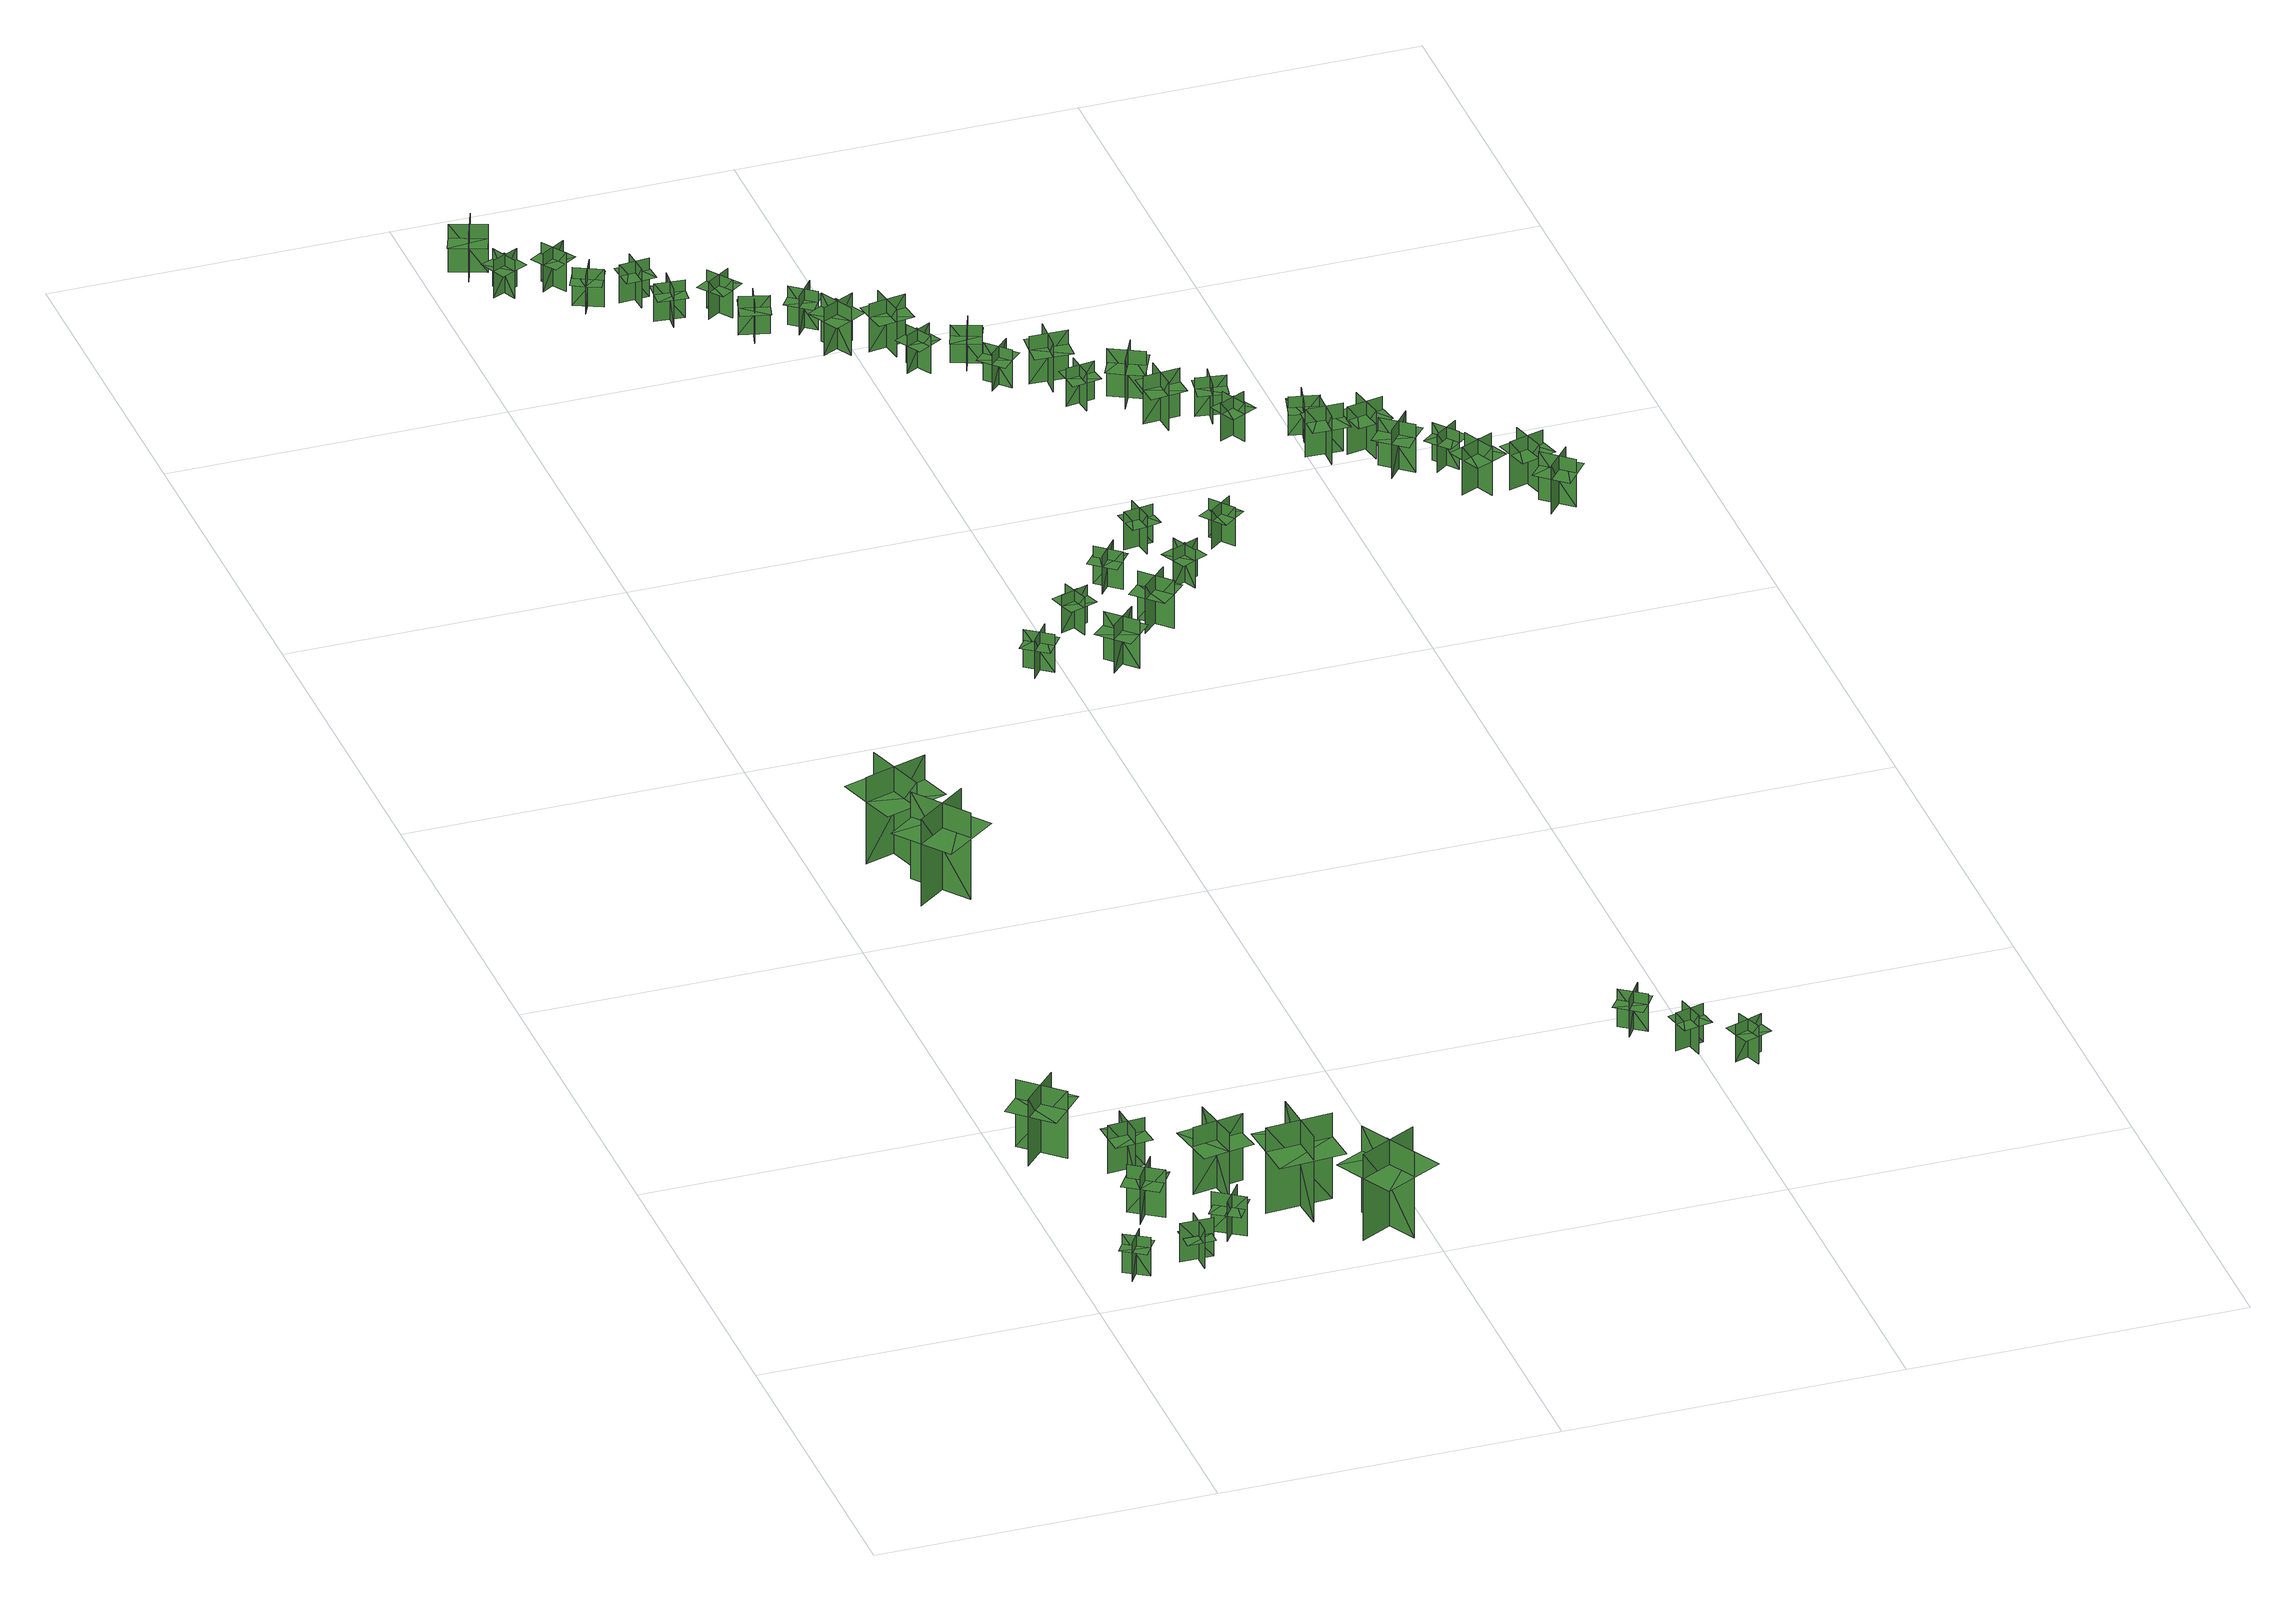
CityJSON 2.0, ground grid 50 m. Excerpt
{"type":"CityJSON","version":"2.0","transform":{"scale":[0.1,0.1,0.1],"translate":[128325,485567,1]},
"CityObjects":{
"tree1":{"type":"SolitaryVegetationObject","geometry":[{"type":"MultiSurface","lod":"1","boundaries":[[[0,1,2]],[[0,2,3]],[[4,5,6]],[[4,6,7]],[[8,9,10]],[[8,10,11]],[[8,11,12]],[[8,12,13]]]}]},
"tree2":{"type":"SolitaryVegetationObject","geometry":[{"type":"MultiSurface","lod":"1","boundaries":[[[14,15,16]],[[14,16,17]],[[18,19,20]],[[18,20,21]],[[22,23,24]],[[22,24,25]],[[22,25,26]],[[22,26,27]]]}]},
"tree3":{"type":"SolitaryVegetationObject","geometry":[{"type":"MultiSurface","lod":"1","boundaries":[[[28,29,30]],[[28,30,31]],[[32,33,34]],[[32,34,35]],[[36,37,38]],[[36,38,39]],[[36,40,41]],[[36,41,37]]]}]},
"tree4":{"type":"SolitaryVegetationObject","geometry":[{"type":"MultiSurface","lod":"1","boundaries":[[[42,43,44]],[[42,44,45]],[[46,47,48]],[[46,48,49]],[[50,51,52]],[[50,52,53]],[[50,53,54]],[[50,54,55]]]}]},
"tree5":{"type":"SolitaryVegetationObject","geometry":[{"type":"MultiSurface","lod":"1","boundaries":[[[56,57,58]],[[56,58,59]],[[60,61,62]],[[60,62,63]],[[64,65,66]],[[64,66,67]],[[64,67,68]],[[64,68,69]]]}]},
"tree6":{"type":"SolitaryVegetationObject","geometry":[{"type":"MultiSurface","lod":"1","boundaries":[[[70,71,72]],[[70,72,73]],[[74,75,76]],[[74,76,77]],[[78,79,80]],[[78,80,81]],[[78,81,82]],[[78,82,83]]]}]},
"tree7":{"type":"SolitaryVegetationObject","geometry":[{"type":"MultiSurface","lod":"1","boundaries":[[[84,85,86]],[[84,86,87]],[[88,89,90]],[[88,90,91]],[[92,93,94]],[[92,94,95]],[[92,95,96]],[[92,96,97]]]}]},
"tree8":{"type":"SolitaryVegetationObject","geometry":[{"type":"MultiSurface","lod":"1","boundaries":[[[98,99,100]],[[98,100,101]],[[102,103,104]],[[102,104,105]],[[106,107,108]],[[106,108,109]],[[106,109,110]],[[106,110,111]]]}]},
"tree9":{"type":"SolitaryVegetationObject","geometry":[{"type":"MultiSurface","lod":"1","boundaries":[[[112,113,114]],[[112,114,115]],[[116,117,118]],[[116,118,119]],[[120,121,122]],[[120,122,123]],[[120,123,124]],[[120,124,125]]]}]},
"tree10":{"type":"SolitaryVegetationObject","geometry":[{"type":"MultiSurface","lod":"1","boundaries":[[[126,127,128]],[[126,128,129]],[[130,131,132]],[[130,132,133]],[[134,135,136]],[[134,136,137]],[[134,137,138]],[[134,138,139]]]}]},
"tree11":{"type":"SolitaryVegetationObject","geometry":[{"type":"MultiSurface","lod":"1","boundaries":[[[140,141,142]],[[140,142,143]],[[144,145,146]],[[144,146,147]],[[148,149,150]],[[148,150,151]],[[148,151,152]],[[148,152,153]]]}]},
"tree12":{"type":"SolitaryVegetationObject","geometry":[{"type":"MultiSurface","lod":"1","boundaries":[[[154,155,156]],[[154,156,157]],[[158,159,160]],[[158,160,161]],[[162,163,164]],[[162,164,165]],[[162,165,166]],[[162,166,167]]]}]},
"tree13":{"type":"SolitaryVegetationObject","geometry":[{"type":"MultiSurface","lod":"1","boundaries":[[[168,169,170]],[[168,170,171]],[[172,173,174]],[[172,174,175]],[[176,177,178]],[[176,178,179]],[[176,179,180]],[[176,180,181]]]}]},
"tree14":{"type":"SolitaryVegetationObject","geometry":[{"type":"MultiSurface","lod":"1","boundaries":[[[182,183,184]],[[182,184,185]],[[186,187,188]],[[186,188,189]],[[190,191,192]],[[190,192,193]],[[190,193,194]],[[190,194,195]]]}]},
"tree15":{"type":"SolitaryVegetationObject","geometry":[{"type":"MultiSurface","lod":"1","boundaries":[[[196,197,198]],[[196,198,199]],[[200,201,202]],[[200,202,203]],[[204,205,206]],[[204,206,207]],[[204,207,208]],[[204,208,209]]]}]},
"tree16":{"type":"SolitaryVegetationObject","geometry":[{"type":"MultiSurface","lod":"1","boundaries":[[[210,211,212]],[[210,212,213]],[[214,215,216]],[[214,216,217]],[[218,219,220]],[[218,220,221]],[[218,221,222]],[[218,222,223]]]}]},
"tree17":{"type":"SolitaryVegetationObject","geometry":[{"type":"MultiSurface","lod":"1","boundaries":[[[224,225,226]],[[224,226,227]],[[228,229,230]],[[228,230,231]],[[232,233,234]],[[232,234,235]],[[232,235,236]],[[232,236,237]]]}]},
"tree18":{"type":"SolitaryVegetationObject","geometry":[{"type":"MultiSurface","lod":"1","boundaries":[[[238,239,240]],[[238,240,241]],[[242,243,244]],[[242,244,245]],[[246,247,248]],[[246,248,249]],[[246,249,250]],[[246,250,251]]]}]},
"tree19":{"type":"SolitaryVegetationObject","geometry":[{"type":"MultiSurface","lod":"1","boundaries":[[[252,253,254]],[[252,254,255]],[[256,257,258]],[[256,258,259]],[[260,261,262]],[[260,262,263]],[[260,263,264]],[[260,264,265]]]}]},
"tree20":{"type":"SolitaryVegetationObject","geometry":[{"type":"MultiSurface","lod":"1","boundaries":[[[266,267,268]],[[266,268,269]],[[270,271,272]],[[270,272,273]],[[274,275,276]],[[274,276,277]],[[274,277,278]],[[274,278,279]]]}]},
"tree21":{"type":"SolitaryVegetationObject","geometry":[{"type":"MultiSurface","lod":"1","boundaries":[[[280,281,282]],[[280,282,283]],[[284,285,286]],[[284,286,287]],[[288,289,290]],[[288,290,291]],[[288,291,292]],[[288,292,293]]]}]},
"tree22":{"type":"SolitaryVegetationObject","geometry":[{"type":"MultiSurface","lod":"1","boundaries":[[[294,295,296]],[[294,296,297]],[[298,299,300]],[[298,300,301]],[[302,303,304]],[[302,304,305]],[[302,305,306]],[[302,306,307]]]}]},
"tree23":{"type":"SolitaryVegetationObject","geometry":[{"type":"MultiSurface","lod":"1","boundaries":[[[308,309,310]],[[308,310,311]],[[312,313,314]],[[312,314,315]],[[316,317,318]],[[316,318,319]],[[316,319,320]],[[316,320,321]]]}]},
"tree24":{"type":"SolitaryVegetationObject","geometry":[{"type":"MultiSurface","lod":"1","boundaries":[[[322,323,324]],[[322,324,325]],[[326,327,328]],[[326,328,329]],[[330,331,332]],[[330,332,333]],[[330,333,334]],[[330,334,335]]]}]},
"tree25":{"type":"SolitaryVegetationObject","geometry":[{"type":"MultiSurface","lod":"1","boundaries":[[[336,337,338]],[[336,338,339]],[[340,341,342]],[[340,342,343]],[[344,345,346]],[[344,346,347]],[[344,347,348]],[[344,348,349]]]}]},
"tree26":{"type":"SolitaryVegetationObject","geometry":[{"type":"MultiSurface","lod":"1","boundaries":[[[350,351,352]],[[350,352,353]],[[354,355,356]],[[354,356,357]],[[358,359,360]],[[358,360,361]],[[358,361,362]],[[358,362,363]]]}]},
"tree27":{"type":"SolitaryVegetationObject","geometry":[{"type":"MultiSurface","lod":"1","boundaries":[[[364,365,366]],[[364,366,367]],[[368,369,370]],[[368,370,371]],[[372,373,374]],[[372,374,375]],[[372,375,376]],[[372,376,377]]]}]},
"tree28":{"type":"SolitaryVegetationObject","geometry":[{"type":"MultiSurface","lod":"1","boundaries":[[[378,379,380]],[[378,380,381]],[[382,383,384]],[[382,384,385]],[[386,387,388]],[[386,388,389]],[[386,389,390]],[[386,390,391]]]}]},
"tree29":{"type":"SolitaryVegetationObject","geometry":[{"type":"MultiSurface","lod":"1","boundaries":[[[392,393,394]],[[392,394,395]],[[396,397,398]],[[396,398,399]],[[400,401,402]],[[400,402,403]],[[400,403,404]],[[400,404,405]]]}]},
"tree30":{"type":"SolitaryVegetationObject","geometry":[{"type":"MultiSurface","lod":"1","boundaries":[[[406,407,408]],[[406,408,409]],[[410,411,412]],[[410,412,413]],[[414,415,416]],[[414,416,417]],[[414,417,418]],[[414,418,419]]]}]},
"tree31":{"type":"SolitaryVegetationObject","geometry":[{"type":"MultiSurface","lod":"1","boundaries":[[[420,421,422]],[[420,422,423]],[[424,425,426]],[[424,426,427]],[[428,429,430]],[[428,430,431]],[[428,431,432]],[[428,432,433]]]}]},
"tree32":{"type":"SolitaryVegetationObject","geometry":[{"type":"MultiSurface","lod":"1","boundaries":[[[434,435,436]],[[434,436,437]],[[438,439,440]],[[438,440,441]],[[442,443,444]],[[442,444,445]],[[442,445,446]],[[442,446,447]]]}]},
"tree33":{"type":"SolitaryVegetationObject","geometry":[{"type":"MultiSurface","lod":"1","boundaries":[[[448,449,450]],[[448,450,451]],[[452,453,454]],[[452,454,455]],[[456,457,458]],[[456,458,459]],[[456,459,460]],[[456,460,461]]]}]},
"tree34":{"type":"SolitaryVegetationObject","geometry":[{"type":"MultiSurface","lod":"1","boundaries":[[[462,463,464]],[[462,464,465]],[[466,467,468]],[[466,468,469]],[[470,471,472]],[[470,472,473]],[[470,473,474]],[[470,474,475]]]}]},
"tree35":{"type":"SolitaryVegetationObject","geometry":[{"type":"MultiSurface","lod":"1","boundaries":[[[476,477,478]],[[476,478,479]],[[480,481,482]],[[480,482,483]],[[484,485,486]],[[484,486,487]],[[484,487,488]],[[484,488,489]]]}]},
"tree36":{"type":"SolitaryVegetationObject","geometry":[{"type":"MultiSurface","lod":"1","boundaries":[[[490,491,492]],[[490,492,493]],[[494,495,496]],[[494,496,497]],[[498,499,500]],[[498,500,501]],[[498,501,502]],[[498,502,503]]]}]},
"tree37":{"type":"SolitaryVegetationObject","geometry":[{"type":"MultiSurface","lod":"1","boundaries":[[[504,505,506]],[[504,506,507]],[[508,509,510]],[[508,510,511]],[[512,513,514]],[[512,514,515]],[[512,515,516]],[[512,516,517]]]}]},
"tree38":{"type":"SolitaryVegetationObject","geometry":[{"type":"MultiSurface","lod":"1","boundaries":[[[518,519,520]],[[518,520,521]],[[522,523,524]],[[522,524,525]],[[526,527,528]],[[526,528,529]],[[526,529,530]],[[526,530,531]]]}]},
"tree39":{"type":"SolitaryVegetationObject","geometry":[{"type":"MultiSurface","lod":"1","boundaries":[[[532,533,534]],[[532,534,535]],[[536,537,538]],[[536,538,539]],[[540,541,542]],[[540,542,543]],[[540,543,544]],[[540,544,545]]]}]},
"tree40":{"type":"SolitaryVegetationObject","geometry":[{"type":"MultiSurface","lod":"1","boundaries":[[[546,547,548]],[[546,548,549]],[[550,551,552]],[[550,552,553]],[[554,555,556]],[[554,556,557]],[[554,557,558]],[[554,558,559]]]}]},
"tree41":{"type":"SolitaryVegetationObject","geometry":[{"type":"MultiSurface","lod":"1","boundaries":[[[560,561,562]],[[560,562,563]],[[564,565,566]],[[564,566,567]],[[568,569,570]],[[568,570,571]],[[568,571,572]],[[568,572,573]]]}]},
"tree42":{"type":"SolitaryVegetationObject","geometry":[{"type":"MultiSurface","lod":"1","boundaries":[[[574,575,576]],[[574,576,577]],[[578,579,580]],[[578,580,581]],[[582,583,584]],[[582,584,585]],[[582,585,586]],[[582,586,587]]]}]},
"tree43":{"type":"SolitaryVegetationObject","geometry":[{"type":"MultiSurface","lod":"1","boundaries":[[[588,589,590]],[[588,590,591]],[[592,593,594]],[[592,594,595]],[[596,597,598]],[[596,598,599]],[[596,599,600]],[[596,600,601]]]}]},
"tree44":{"type":"SolitaryVegetationObject","geometry":[{"type":"MultiSurface","lod":"1","boundaries":[[[602,603,604]],[[602,604,605]],[[606,607,608]],[[606,608,609]],[[610,611,612]],[[610,612,613]],[[610,613,614]],[[610,614,615]]]}]},
"tree45":{"type":"SolitaryVegetationObject","geometry":[{"type":"MultiSurface","lod":"1","boundaries":[[[616,617,618]],[[616,618,619]],[[620,621,622]],[[620,622,623]],[[624,625,626]],[[624,626,627]],[[624,627,628]],[[624,628,629]]]}]},
"tree46":{"type":"SolitaryVegetationObject","geometry":[{"type":"MultiSurface","lod":"1","boundaries":[[[630,631,632]],[[630,632,633]],[[634,635,636]],[[634,636,637]],[[638,639,640]],[[638,640,641]],[[638,641,642]],[[638,642,643]]]}]},
"tree47":{"type":"SolitaryVegetationObject","geometry":[{"type":"MultiSurface","lod":"1","boundaries":[[[644,645,646]],[[644,646,647]],[[648,649,650]],[[648,650,651]],[[652,653,654]],[[652,654,655]],[[652,655,656]],[[652,656,657]]]}]},
"tree48":{"type":"SolitaryVegetationObject","geometry":[{"type":"MultiSurface","lod":"1","boundaries":[[[658,659,660]],[[658,660,661]],[[662,663,664]],[[662,664,665]],[[666,667,668]],[[666,668,669]],[[666,669,670]],[[666,670,671]]]}]},
"tree49":{"type":"SolitaryVegetationObject","geometry":[{"type":"MultiSurface","lod":"1","boundaries":[[[672,673,674]],[[672,674,675]],[[676,677,678]],[[676,678,679]],[[680,681,682]],[[680,682,683]],[[680,683,684]],[[680,684,685]]]}]},
"tree50":{"type":"SolitaryVegetationObject","geometry":[{"type":"MultiSurface","lod":"1","boundaries":[[[686,687,688]],[[686,688,689]],[[690,691,692]],[[690,692,693]],[[694,695,696]],[[694,696,697]],[[694,697,698]],[[694,698,699]]]}]}
},
"vertices":[
[60,36,20],[82,70,20],[82,70,82],[60,36,82],[89,42,20],[55,64,20],[55,64,82],[89,42,82],[89,42,66],[100,58,66],[66,81,66],[55,64,66],[44,48,66],[78,25,66],
[82,442,9],[29,386,9],[29,386,117],[82,442,117],[30,441,9],[87,388,9],[87,388,117],[30,441,117],[30,441,87],[4,412,87],[61,360,87],[87,388,87],[113,417,87],[56,469,87],
[189,68,17],[140,68,17],[140,68,79],[189,68,79],[167,89,17],[167,89,79],[167,41,79],[167,41,17],[186,66,55],[144,66,55],[144,46,55],[186,47,55],[185,87,55],[143,86,55],
[118,228,9],[164,197,9],[164,197,86],[118,228,86],[125,192,9],[155,237,9],[155,237,86],[125,192,86],[125,192,65],[148,176,65],[178,222,65],[155,237,65],[132,253,65],[102,207,65],
[157,307,10],[153,362,10],[153,362,87],[157,307,87],[181,335,10],[126,331,10],[126,331,87],[181,335,87],[181,335,66],[179,363,66],[124,358,66],[126,331,66],[128,303,66],[184,308,66],
[252,151,9],[223,110,9],[223,110,72],[252,151,72],[212,144,9],[254,115,9],[254,115,72],[212,144,72],[247,151,52],[228,163,52],[200,121,52],[219,109,52],[239,96,52],[266,138,52],
[219,241,10],[295,254,10],[295,254,118],[219,241,118],[261,211,10],[248,287,10],[248,287,118],[261,211,118],[261,211,88],[299,217,88],[286,294,88],[248,287,88],[209,281,88],[222,204,88],
[352,118,10],[345,218,10],[345,218,148],[352,118,148],[396,168,10],[297,161,10],[297,161,148],[396,168,148],[396,168,110],[393,218,110],[293,211,110],[297,161,110],[300,112,110],[400,119,110],
[469,35,9],[423,123,9],[423,123,148],[469,35,148],[489,98,9],[401,52,9],[401,52,148],[489,98,148],[489,98,109],[466,142,109],[378,97,109],[401,52,109],[424,8,109],[512,54,109],
[177,1060,18],[117,1139,18],[117,1139,157],[177,1060,157],[186,1125,18],[107,1066,18],[107,1066,157],[186,1125,157],[186,1125,118],[156,1165,118],[77,1105,118],[107,1066,118],[137,1026,118],[216,1085,118],
[101,1249,21],[131,1154,21],[131,1154,160],[101,1249,160],[70,1190,21],[165,1220,21],[165,1220,160],[70,1190,160],[70,1190,121],[85,1143,121],[180,1173,121],[165,1220,121],[150,1268,121],[55,1238,121],
[53,2822,14],[73,2873,14],[73,2873,91],[53,2822,91],[87,2837,14],[35,2856,14],[35,2856,91],[87,2837,91],[87,2837,69],[96,2863,69],[45,2882,69],[35,2856,69],[25,2830,69],[77,2811,69],
[73,2774,12],[113,2793,12],[113,2793,73],[73,2774,73],[100,2764,12],[82,2804,12],[82,2804,73],[100,2764,73],[100,2764,56],[121,2773,56],[102,2813,56],[82,2804,56],[62,2795,56],[80,2754,56],
[478,1581,21],[442,1608,21],[442,1608,82],[478,1581,82],[474,1611,21],[447,1575,21],[447,1575,82],[474,1611,82],[474,1611,65],[456,1624,65],[429,1588,65],[447,1575,65],[465,1562,65],[491,1597,65],
[148,2791,15],[171,2753,15],[171,2753,77],[148,2791,77],[141,2762,15],[178,2786,15],[178,2786,77],[141,2762,77],[141,2762,59],[153,2743,59],[190,2767,59],[178,2786,59],[166,2804,59],[129,2781,59],
[169,2721,12],[209,2702,12],[209,2702,73],[169,2721,73],[179,2693,12],[198,2733,12],[198,2733,73],[179,2693,73],[179,2693,56],[199,2684,56],[218,2724,56],[198,2733,56],[178,2743,56],[159,2703,56],
[556,1556,19],[595,1595,19],[595,1595,96],[556,1556,96],[593,1556,19],[554,1595,19],[554,1595,96],[593,1556,96],[593,1556,74],[612,1575,74],[574,1615,74],[554,1595,74],[534,1576,74],[573,1536,74],
[536,1705,19],[550,1663,19],[550,1663,80],[536,1705,80],[522,1678,19],[564,1693,19],[564,1693,80],[522,1678,80],[522,1678,63],[529,1658,63],[571,1672,63],[564,1693,63],[557,1714,63],[515,1699,63],
[275,2705,14],[231,2702,14],[231,2702,76],[275,2705,76],[253,2724,14],[256,2680,14],[256,2680,76],[253,2724,76],[253,2724,58],[231,2723,58],[234,2679,58],[256,2680,58],[278,2682,58],[275,2726,58],
[924,449,2],[949,486,2],[949,486,63],[924,449,63],[953,454,2],[917,480,2],[917,480,63],[953,454,63],[953,454,46],[966,472,46],[930,498,46],[917,480,46],[904,462,46],[940,436,46],
[282,2621,12],[286,2665,12],[286,2665,73],[282,2621,73],[305,2640,12],[261,2644,12],[261,2644,73],[305,2640,73],[305,2640,56],[307,2662,56],[263,2666,56],[261,2644,56],[259,2622,56],[303,2618,56],
[1016,403,2],[972,393,2],[972,393,64],[1016,403,64],[991,419,2],[1000,376,2],[1000,376,64],[991,419,64],[991,419,46],[969,414,46],[978,371,46],[1000,376,46],[1022,380,46],[1013,424,46],
[368,2643,16],[332,2618,16],[332,2618,77],[368,2643,77],[339,2648,16],[365,2612,16],[365,2612,77],[339,2648,77],[339,2648,60],[321,2636,60],[347,2600,60],[365,2612,60],[383,2625,60],[357,2661,60],
[385,2587,12],[374,2545,12],[374,2545,74],[385,2587,74],[359,2573,12],[402,2562,12],[402,2562,74],[359,2573,74],[359,2573,56],[354,2551,56],[397,2540,56],[402,2562,56],[408,2583,56],[365,2594,56],
[672,1685,15],[632,1646,15],[632,1646,92],[672,1685,92],[635,1686,15],[674,1646,15],[674,1646,92],[635,1686,92],[635,1686,70],[615,1666,70],[654,1627,70],[674,1646,70],[693,1665,70],[655,1705,70],
[607,1793,15],[641,1765,15],[641,1765,76],[607,1793,76],[610,1763,15],[638,1798,15],[638,1798,76],[610,1763,76],[610,1763,59],[627,1749,59],[655,1784,59],[638,1798,59],[620,1812,59],[592,1777,59],
[1053,362,4],[1068,321,4],[1068,321,65],[1053,362,65],[1040,336,4],[1082,351,4],[1082,351,65],[1040,336,65],[1040,336,48],[1048,315,48],[1090,330,48],[1082,351,48],[1075,371,48],[1033,357,48],
[437,2541,15],[464,2576,15],[464,2576,77],[437,2541,77],[466,2545,15],[431,2572,15],[431,2572,77],[466,2545,77],[466,2545,60],[480,2562,60],[445,2589,60],[431,2572,60],[418,2554,60],[453,2527,60],
[453,2482,13],[502,2507,13],[502,2507,90],[453,2482,90],[488,2470,13],[462,2520,13],[462,2520,90],[488,2470,90],[488,2470,69],[512,2483,69],[487,2532,69],[462,2520,69],[438,2507,69],[463,2458,69],
[710,1754,11],[751,1772,11],[751,1772,72],[710,1754,72],[738,1743,11],[720,1783,11],[720,1783,72],[738,1743,72],[738,1743,55],[758,1752,55],[740,1793,55],[720,1783,55],[699,1774,55],[718,1734,55],
[722,1876,10],[678,1870,10],[678,1870,72],[722,1876,72],[698,1894,10],[705,1850,10],[705,1850,72],[698,1894,72],[698,1894,54],[676,1891,54],[683,1847,54],[705,1850,54],[727,1854,54],[720,1897,54],
[538,2504,11],[547,2449,11],[547,2449,88],[538,2504,88],[516,2474,11],[571,2483,11],[571,2483,88],[516,2474,88],[516,2474,67],[521,2447,67],[575,2455,67],[571,2483,67],[567,2510,67],[512,2501,67],
[555,2432,11],[577,2393,11],[577,2393,72],[555,2432,72],[547,2404,11],[586,2425,11],[586,2425,72],[547,2404,72],[547,2404,55],[558,2384,55],[596,2406,55],[586,2425,55],[575,2445,55],[536,2423,55],
[625,2380,13],[641,2422,13],[641,2422,74],[625,2380,74],[652,2392,13],[611,2408,13],[611,2408,74],[652,2392,74],[652,2392,57],[660,2413,57],[619,2429,57],[611,2408,57],[603,2387,57],[645,2372,57],
[642,2322,11],[673,2352,11],[673,2352,72],[642,2322,72],[671,2321,11],[640,2353,11],[640,2353,72],[671,2321,72],[671,2321,55],[687,2336,55],[656,2368,55],[640,2353,55],[624,2337,55],[655,2305,55],
[829,1863,9],[794,1835,9],[794,1835,71],[829,1863,71],[800,1866,9],[827,1832,9],[827,1832,71],[800,1866,71],[800,1866,54],[782,1853,54],[809,1818,54],[827,1832,54],[844,1845,54],[817,1880,54],
[723,2345,13],[720,2290,13],[720,2290,90],[723,2345,90],[695,2320,13],[751,2318,13],[751,2318,90],[695,2320,90],[695,2320,68],[694,2293,68],[750,2290,68],[751,2318,68],[752,2346,68],[697,2348,68],
[743,2274,11],[748,2230,11],[748,2230,72],[743,2274,72],[725,2251,11],[768,2257,11],[768,2257,72],[725,2251,72],[725,2251,55],[727,2229,55],[771,2235,55],[768,2257,55],[766,2279,55],[722,2273,55],
[834,2229,14],[785,2254,14],[785,2254,91],[834,2229,91],[823,2264,14],[798,2214,14],[798,2214,91],[823,2264,91],[823,2264,69],[798,2276,69],[773,2227,69],[798,2214,69],[823,2202,69],[847,2252,69],
[834,2201,11],[838,2146,11],[838,2146,88],[834,2201,88],[810,2173,11],[865,2177,11],[865,2177,88],[810,2173,88],[810,2173,66],[812,2145,66],[867,2150,66],[865,2177,66],[863,2205,66],[808,2201,66],
[936,2113,12],[896,2094,12],[896,2094,73],[936,2113,73],[908,2123,12],[927,2083,12],[927,2083,73],[908,2123,73],[908,2123,56],[888,2114,56],[907,2074,56],[927,2083,56],[947,2093,56],[928,2133,56],
[906,2181,14],[899,2137,14],[899,2137,76],[906,2181,76],[882,2164,14],[926,2157,14],[926,2157,76],[882,2164,76],[882,2164,59],[879,2142,59],[922,2135,59],[926,2157,59],[929,2179,59],[885,2186,59],
[1046,2012,14],[991,2014,14],[991,2014,91],[1046,2012,91],[1021,2039,14],[1019,1984,14],[1019,1984,91],[1021,2039,91],[1021,2039,69],[993,2040,69],[992,1985,69],[1019,1984,69],[1047,1983,69],[1048,2038,69],
[987,2074,15],[1030,2064,15],[1030,2064,77],[987,2074,77],[1002,2049,15],[1012,2092,15],[1012,2092,77],[1002,2049,77],[1002,2049,60],[1024,2044,60],[1034,2087,60],[1012,2092,60],[991,2097,60],[981,2054,60],
[1102,2012,14],[1048,2001,14],[1048,2001,91],[1102,2012,91],[1072,2033,14],[1082,1978,14],[1082,1978,91],[1072,2033,91],[1072,2033,70],[1044,2027,70],[1055,1973,70],[1082,1978,70],[1109,1984,70],[1099,2038,70],
[1086,1924,13],[1121,1967,13],[1121,1967,90],[1086,1924,90],[1122,1928,13],[1080,1963,13],[1080,1963,90],[1122,1928,90],[1122,1928,69],[1140,1949,69],[1097,1984,69],[1080,1963,69],[1062,1941,69],[1105,1906,69],
[1180,1913,15],[1153,1948,15],[1153,1948,76],[1180,1913,76],[1184,1942,15],[1149,1915,15],[1149,1915,76],[1184,1942,76],[1184,1942,59],[1170,1960,59],[1135,1932,59],[1149,1915,59],[1163,1898,59],[1198,1925,59],
[1213,1874,13],[1163,1851,13],[1163,1851,90],[1213,1874,90],[1179,1887,13],[1202,1837,13],[1202,1837,90],[1179,1887,90],[1179,1887,68],[1154,1876,68],[1177,1826,68],[1202,1837,68],[1227,1849,68],[1204,1899,68],
[1282,1856,14],[1229,1841,14],[1229,1841,91],[1282,1856,91],[1250,1874,14],[1265,1821,14],[1265,1821,91],[1250,1874,91],[1250,1874,70],[1223,1867,70],[1238,1813,70],[1265,1821,70],[1291,1828,70],[1276,1882,70],
[1301,1770,13],[1259,1806,13],[1259,1806,90],[1301,1770,90],[1298,1806,13],[1263,1764,13],[1263,1764,90],[1298,1806,90],[1298,1806,69],[1277,1824,69],[1241,1782,69],[1263,1764,69],[1284,1746,69],[1319,1789,69]
]}
